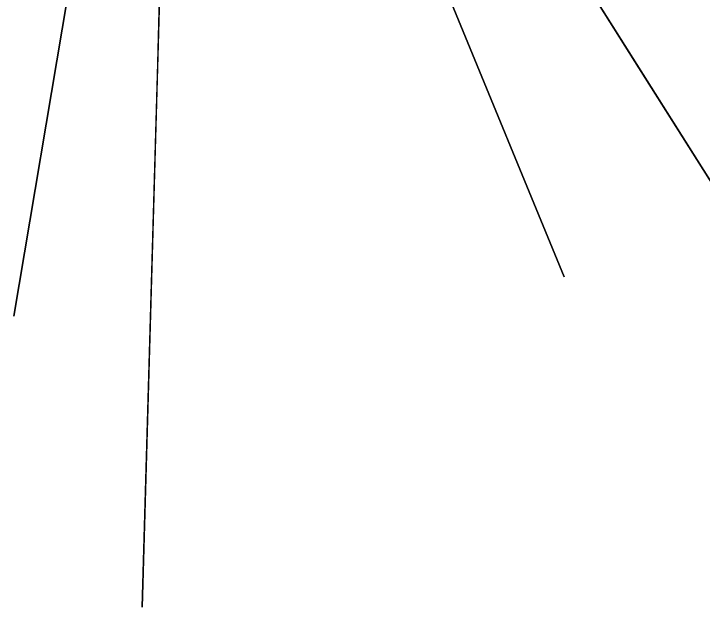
# Model space of a CAD drawing. Header units: millimetres. Extents: x -7906370 to 58235770, y -60992620 to 60.
# Drawn here: x -7906370 to 25164700, y -60992620 to -32411760 of the extents above; entities that cross this region are included whole.
import ezdxf

# ---------------------------------------------------------------- set-up
doc = ezdxf.new("R2010")
doc.units = ezdxf.units.MM
doc.layers.add('Image', color=7, linetype='Continuous')
picture_1 = doc.add_image_def('image1.jpg', size_in_pixel=(14666, 11006))
picture_2 = doc.add_image_def('image6.jpg', size_in_pixel=(13892, 10901))
picture_3 = doc.add_image_def('image8.jpg', size_in_pixel=(14559, 11110))
picture_4 = doc.add_image_def('image9.jpg', size_in_pixel=(14599, 11063))

msp = doc.modelspace()

# ---------------------------------------------------------------- pictures from other files: only their frames are drawn
at = {"layer": 'Image'}
image = msp.add_image(picture_3, insert=(-308, -1828), size_in_units=(26994265, 20598795), rotation=-99.5612066, dxfattribs=at)
image.dxf.v_pixel = (-308.03641, -1828.30934)
image.dxf.flags = 7
image = msp.add_image(picture_1, insert=(-68, -2372), size_in_units=(34798704, 26113772), rotation=-91.6499708, dxfattribs=at)
image.dxf.v_pixel = (-68.38305, -2371.69947)
image.dxf.flags = 7
image = msp.add_image(picture_2, insert=(746, -1817), size_in_units=(27284899, 21409454), rotation=-67.6736461, dxfattribs=at)
image.dxf.v_pixel = (746.05177, -1816.77273)
image.dxf.flags = 7
image = msp.add_image(picture_4, insert=(1499, -2377), size_in_units=(41022557, 31085581), rotation=-57.7593338, dxfattribs=at)
image.dxf.v_pixel = (1498.983, -2376.63925)
image.dxf.flags = 7

doc.saveas('drawing.dxf')
